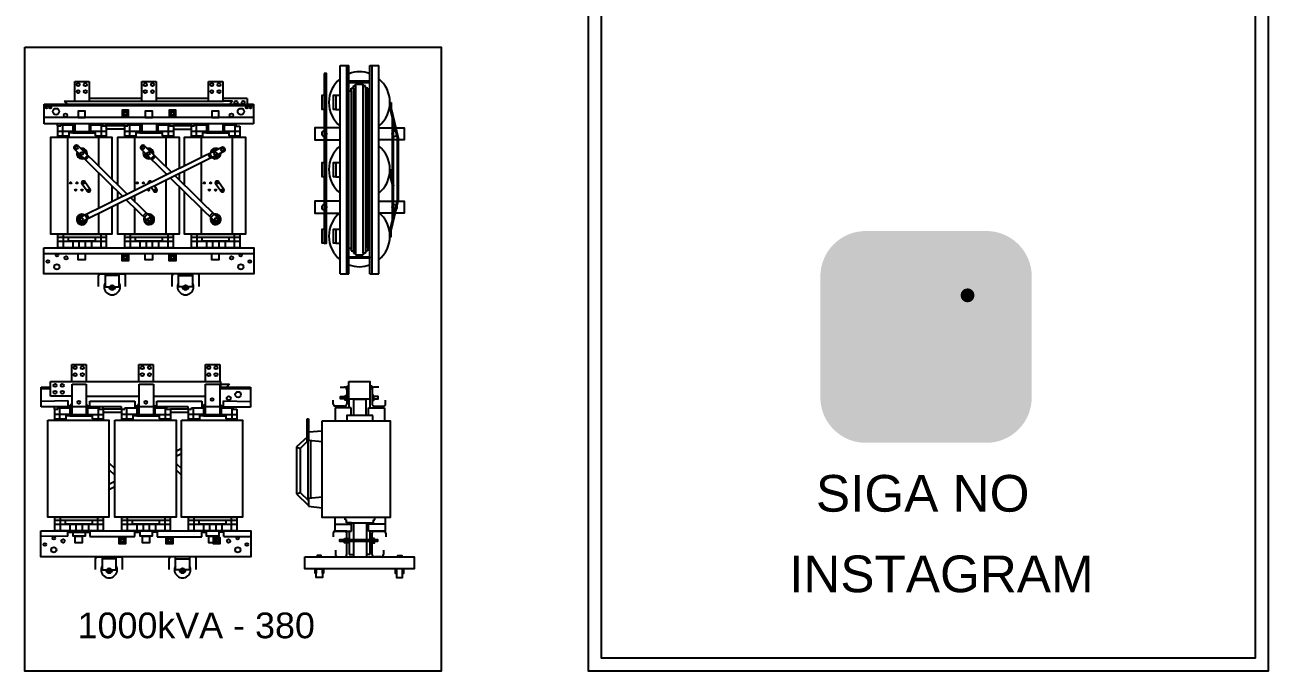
# Model space of a CAD drawing. Header units: millimetres. Extents: x 18098 to 54149, y 8095 to 18524.
# Drawn here: x 44150 to 54149, y 8095 to 13290 of the extents above; entities that cross this region are included whole.
import ezdxf

# ---------------------------------------------------------------- set-up
doc = ezdxf.new("R2010")
doc.units = ezdxf.units.MM
for name, color, linetype in [('BOBINA', 2, 'Continuous'), ('BUCHA DE PASSAGEM', 20, 'Continuous'), ('CULATRA', 1, 'Continuous'), ('DETALHE', 3, 'Continuous'), ('L1', 1, 'Continuous'), ('L2', 2, 'Continuous')]:
    doc.layers.add(name, color=color, linetype=linetype)
doc.styles.get("Standard").update_dxf_attribs({"font": 'arial.ttf'})

msp = doc.modelspace()

# ---------------------------------------------------------------- hatches: boundary and pattern name
at = {"layer": 'BUCHA DE PASSAGEM'}
h = msp.add_hatch(color=18, dxfattribs=at)
h.dxf.hatch_style = 1
h.paths.add_polyline_path([(51882.8, 11632.9), (50912.8, 11632.9, 0.414214), (50547.6, 11267.7), (50547.6, 10295.6, 0.414214), (50912.8, 9930.5), (51882.8, 9930.5, 0.414214), (52248, 10295.6), (52248, 11267.7, 0.414214)])
h.paths.add_polyline_path([(51161.9, 11396.3), (51633.7, 11396.3, -0.414214), (52011.4, 11018.6), (52011.4, 10544.8, -0.414214), (51633.7, 10167), (51161.9, 10167, -0.414214), (50784.1, 10544.8), (50784.1, 11018.6, -0.414214)], flags=16)
h.paths.add_polyline_path([(51161.9, 11284.1), (51633.7, 11284.1, -0.414214), (51899.2, 11018.6), (51899.2, 10544.8, -0.414214), (51633.7, 10279.3), (51161.9, 10279.3, -0.414214), (50896.4, 10544.8), (50896.4, 11018.6, -0.414214)], flags=0)
h.paths.add_polyline_path([(51686.8, 10781.7, -1), (51108.7, 10781.7, -1)], flags=0)
h.paths.add_polyline_path([(51574.6, 10781.7, -1), (51221, 10781.7, -1)], flags=0)
h.paths.add_polyline_path([(51787.7, 11115.8, -1), (51675.5, 11115.8, -1)], flags=0)
h.paths.add_polyline_path([(51633.7, 11284.1), (51161.9, 11284.1, 0.414214), (50896.4, 11018.6), (50896.4, 10544.8, 0.414214), (51161.9, 10279.3), (51633.7, 10279.3, 0.414214), (51899.2, 10544.8), (51899.2, 11018.6, 0.414214)], flags=0)
h.paths.add_polyline_path([(51221, 10781.7, 1), (51574.6, 10781.7, 1)], flags=0)
h = msp.add_hatch(color=0, dxfattribs=at)
h.dxf.hatch_style = 1
h.paths.add_polyline_path([(51161.9, 11396.3, 0.414214), (50784.1, 11018.6), (50784.1, 10544.8, 0.414214), (51161.9, 10167), (51633.7, 10167, 0.414214), (52011.4, 10544.8), (52011.4, 11018.6, 0.414214), (51633.7, 11396.3)])
h.paths.add_polyline_path([(51787.7, 11115.8, -1), (51675.5, 11115.8, -1)], flags=16)
h.paths.add_polyline_path([(51686.8, 10781.7, -1), (51108.7, 10781.7, -1)], flags=16)
h.paths.add_polyline_path([(51574.6, 10781.7, -1), (51221, 10781.7, -1)], flags=0)
h = msp.add_hatch(color=18, dxfattribs=at)
h.dxf.hatch_style = 1
h.paths.add_polyline_path([(51633.7, 11284.1), (51161.9, 11284.1, 0.414214), (50896.4, 11018.6), (50896.4, 10544.8, 0.414214), (51161.9, 10279.3), (51633.7, 10279.3, 0.414214), (51899.2, 10544.8), (51899.2, 11018.6, 0.414214)])
h.paths.add_polyline_path([(51686.8, 10781.7, -1), (51108.7, 10781.7, -1)], flags=16)
h.paths.add_polyline_path([(51574.6, 10781.7, -1), (51221, 10781.7, -1)], flags=0)
h.paths.add_polyline_path([(51675.5, 11115.8, -1), (51787.7, 11115.8, -1)], flags=16)
h.paths.add_polyline_path([(51574.6, 10781.7, 1), (51221, 10781.7, 1)], flags=0)
h = msp.add_hatch(color=0, dxfattribs=at)
h.dxf.hatch_style = 1
h.paths.add_polyline_path([(51787.7, 11115.8, 1), (51675.5, 11115.8, 1)])
h = msp.add_hatch(color=0, dxfattribs=at)
h.dxf.hatch_style = 1
h.paths.add_polyline_path([(51108.7, 10781.7, 1), (51686.8, 10781.7, 1)])
h.paths.add_polyline_path([(51574.6, 10781.7, -1), (51221, 10781.7, -1)], flags=16)
h = msp.add_hatch(color=18, dxfattribs=at)
h.dxf.hatch_style = 1
h.paths.add_polyline_path([(51221, 10781.7, 1), (51574.6, 10781.7, 1)])

# ---------------------------------------------------------------- linework, layer by layer
at = {"layer": 'BOBINA'}
for points in [[(44849.9, 11826), (44849.9, 11607.9), (44358.6, 11607.9), (44358.6, 12387.1), (44849.9, 12387.1), (44849.9, 12049.7)], [(44898.3, 12002.3), (44898.3, 12387.1), (45389.6, 12387.1), (45389.6, 12134.7)], [(45433.4, 12156.3), (45433.4, 12387.1), (45924.7, 12387.1), (45924.7, 11607.9), (45433.4, 11607.9), (45433.4, 11828.2)], [(45433.4, 12002.3), (45433.4, 12113.8)], [(45389.6, 12092.1), (45389.6, 12045.2)], [(44849.9, 11996.3), (44849.9, 11944.4)], [(44849.9, 11944.4), (44849.9, 11868.5)], [(44898.3, 11892.4), (44898.3, 11948.8)], [(45389.6, 11991.8), (45389.6, 11849.8)], [(45433.4, 11828.2), (45433.4, 11948.8)], [(45389.6, 11849.8), (45389.6, 11607.9), (44898.3, 11607.9), (44898.3, 11849.8)]]:
    msp.add_lwpolyline(points, dxfattribs=at)
for points in [[(44334.4, 10112.1), (44825.7, 10112.1), (44825.7, 9332.9), (44334.4, 9332.9)], [(44874.1, 10112.1), (45365.3, 10112.1), (45365.3, 9332.9), (44874.1, 9332.9)], [(45409.2, 10112.1), (45900.5, 10112.1), (45900.5, 9332.9), (45409.2, 9332.9)], [(46540.9, 10107.9), (47088.5, 10107.9), (47088.5, 9330.2), (46540.9, 9330.2)]]:
    msp.add_lwpolyline(points, close=True, dxfattribs=at)
at = {"layer": 'BUCHA DE PASSAGEM'}
for points in [[(48682.3, 18523.6), (54149.1, 18523.6), (54149.1, 8095.3), (48682.3, 8095.3)], [(48786.9, 18419), (54044.5, 18419), (54044.5, 8199.9), (48786.9, 8199.9)]]:
    msp.add_lwpolyline(points, close=True, dxfattribs=at)
at = {"layer": 'CULATRA'}
for p, q in [((44303.9, 12495.5), (44303.9, 12653.1)), ((44303.9, 12653.1), (45989.4, 12653.1)), ((44303.9, 12641.6), (45989.4, 12641.6)), ((44466.9, 12676.2), (44493.1, 12653.1)), ((45091.2, 12697.7), (44666.2, 12697.7)), ((45626.3, 12697.7), (45205.9, 12697.7)), ((45938.5, 12697.7), (45741, 12697.7)), ((45820.9, 12676.2), (45747.1, 12676.2)), ((45820.9, 12676.2), (45794.8, 12653.1)), ((45938.5, 12697.7), (45938.5, 12653.1)), ((45989.4, 12653.1), (45989.4, 12495.5)), ((45989.4, 12545), (44303.9, 12545)), ((45989.4, 12495.5), (44303.9, 12495.5)), ((44409.1, 12495.5), (44409.1, 12477.1)), ((44409.1, 12477.1), (44414, 12477.1)), ((44489.7, 12495.5), (44489.7, 12487.1)), ((44497.8, 12495.5), (44497.8, 12487.1)), ((44539, 12495.5), (44539, 12491.3)), ((44539, 12491.3), (44553.1, 12491.3)), ((44679.4, 12490.6), (44667.7, 12490.6)), ((44679.4, 12495.5), (44679.4, 12490.6)), ((44804.4, 12477.1), (44804.4, 12496.7)), ((44948.8, 12477.1), (44804.4, 12477.1)), ((44804.4, 12452.9), (44953.7, 12452.9)), ((44948.8, 12495.5), (44948.8, 12477.1)), ((44948.8, 12477.1), (44953.7, 12477.1)), ((45058.5, 12495.5), (45058.5, 12494.4)), ((45058.5, 12494.4), (45078.7, 12494.4)), ((45078.7, 12495.5), (45078.7, 12491.3)), ((45078.7, 12491.3), (45092.8, 12491.3)), ((45216.3, 12490.1), (45207.3, 12490.1)), ((45216.3, 12495.5), (45216.3, 12490.1)), ((45483.9, 12477.1), (45344.1, 12477.1)), ((45344.1, 12451.7), (45488.8, 12451.7)), ((45483.9, 12496.7), (45483.9, 12477.1)), ((45483.9, 12477.1), (45488.8, 12477.1)), ((45597.9, 12495.5), (45597.9, 12493.7)), ((45597.9, 12493.7), (45613.8, 12493.7)), ((45613.8, 12495.5), (45613.8, 12491.3)), ((45613.8, 12491.3), (45627.9, 12491.3)), ((45754.6, 12491.6), (45742.5, 12491.6)), ((45754.6, 12495.5), (45754.6, 12491.6)), ((45772.9, 12491.9), (45772.9, 12495.5)), ((44491.7, 12387.1), (44491.7, 11607.9)), ((44577.3, 12316.7), (44972.9, 11929.2)), ((45732.6, 12303.9), (44594.8, 11742.7)), ((44742.7, 12387.1), (44742.7, 12154.6)), ((45031.3, 12387.1), (45031.3, 12026.5)), ((45112.4, 12316.7), (45328.8, 12104.7)), ((45282.4, 12387.1), (45282.4, 12150.2)), ((45566.5, 12387.1), (45566.5, 12221.9)), ((45817.5, 12387.1), (45817.5, 11607.9)), ((44547.1, 12292.8), (44936.6, 11911.3)), ((45753.9, 12271.8), (44612.5, 11708.9)), ((44654.3, 12241.2), (44627.6, 12214)), ((44664.7, 12231), (44638, 12203.8)), ((45082.2, 12292.8), (45292.5, 12086.8)), ((45189.5, 12241.2), (45162.7, 12214)), ((45199.8, 12231), (45173.1, 12203.8)), ((45622.9, 12249.6), (45639.8, 12215.4)), ((45635.9, 12256.1), (45652.8, 12221.9)), ((44742.7, 12101.2), (44742.7, 11839.4)), ((45566.5, 12179.4), (45566.5, 11872)), ((44650.8, 11952.1), (44609.1, 12010.9)), ((44632.3, 12030.1), (44674.6, 11970.5)), ((45031.3, 12026.5), (45031.3, 11958)), ((45167.4, 12030.1), (45170, 12026.4)), ((45282.4, 12096.8), (45282.4, 12081.8)), ((45282.4, 12039.3), (45282.4, 11843.9)), ((45321.4, 12058.5), (45675.5, 11711.8)), ((45357.7, 12076.4), (45702.7, 11738.5)), ((45725.6, 11952.1), (45683.9, 12010.9)), ((45707, 12030.1), (45749.4, 11970.5)), ((45001.8, 11900.9), (45167.6, 11738.5)), ((45005.5, 11902.7), (45005.5, 11897.3)), ((45031.3, 11915.4), (45031.3, 11872)), ((45185.9, 11952.1), (45165.1, 11981.4)), ((45192.4, 11994.9), (45209.7, 11970.5)), ((44742.7, 11839.4), (44742.7, 11815.6)), ((44965.5, 11883), (45140.4, 11711.8)), ((45031.3, 11818.5), (45031.3, 11607.9)), ((45282.4, 11843.9), (45282.4, 11607.9)), ((45566.5, 11818.5), (45566.5, 11762.6)), ((44633.9, 11762.2), (44650.9, 11728)), ((44646.6, 11768.5), (44663.6, 11734.3)), ((44742.7, 11773.1), (44742.7, 11607.9)), ((45126.3, 11779), (45099.6, 11751.7)), ((45136.4, 11769), (45109.7, 11741.8)), ((45566.5, 11762.6), (45566.5, 11607.9)), ((45661.4, 11779), (45634.7, 11751.7)), ((45671.5, 11769), (45644.8, 11741.8)), ((44302.2, 11452.9), (45991.3, 11452.9)), ((44795.2, 11288.3), (44795.2, 11185.2)), ((44907.7, 11274.3), (44795.2, 11274.3)), ((44907.7, 11185.2), (44907.7, 11288.3)), ((45385.7, 11185.2), (45385.7, 11288.3)), ((45385.7, 11274.3), (45498.3, 11274.3)), ((45498.3, 11288.3), (45498.3, 11185.2)), ((44795.2, 11185.2), (44907.7, 11185.2)), ((45498.3, 11185.2), (45385.7, 11185.2)), ((45722.8, 10422.7), (45722.8, 10378.1)), ((45722.8, 10401.2), (45796.7, 10401.2)), ((45796.7, 10401.2), (45770.6, 10378.1)), ((44279.7, 10220.5), (44279.7, 10378.1)), ((44279.7, 10378.1), (44355, 10378.1)), ((44279.7, 10366.6), (44355, 10366.6)), ((44643.4, 10306.1), (45068.6, 10306.1)), ((45183.1, 10306.1), (45603.7, 10306.1)), ((45718.2, 10378.1), (45965.2, 10378.1)), ((45718.2, 10366.6), (45965.2, 10366.6)), ((45965.2, 10378.1), (45965.2, 10216.9)), ((44279.7, 10266.2), (44494.2, 10269.9)), ((44514.7, 10220.5), (44279.7, 10220.5)), ((44384.9, 10220.5), (44384.9, 10202.1)), ((44384.9, 10202.1), (44389.8, 10202.1)), ((44465.5, 10220.5), (44465.5, 10212.1)), ((44473.6, 10220.5), (44473.6, 10212.1)), ((44494.2, 10269.9), (44494.2, 10220.5)), ((44494.2, 10228.8), (44514.7, 10228.8)), ((44528.9, 10234.9), (44514.7, 10234.9)), ((44514.7, 10234.9), (44514.7, 10216.2)), ((44514.7, 10216.2), (44528.9, 10216.2)), ((44643.4, 10233.2), (44655.2, 10233.2)), ((44655.2, 10215.6), (44643.4, 10215.6)), ((44655.2, 10233.2), (44655.2, 10215.6)), ((44655.2, 10221.7), (44924.6, 10221.7)), ((44671.2, 10221.7), (44671.2, 10266.3)), ((44671.2, 10266.3), (45034.3, 10266.3)), ((44780.2, 10202.1), (44780.2, 10221.7)), ((44924.6, 10202.1), (44780.2, 10202.1)), ((44924.6, 10221.7), (44924.6, 10202.1)), ((44924.6, 10202.1), (44929.4, 10202.1)), ((45034.3, 10266.3), (45034.3, 10219.4)), ((45034.3, 10228.7), (45054.4, 10228.7)), ((45034.3, 10219.4), (45054.4, 10219.4)), ((45068.6, 10234.9), (45054.4, 10234.9)), ((45054.4, 10234.9), (45054.4, 10216.2)), ((45054.4, 10216.2), (45068.6, 10216.2)), ((45183.1, 10232.6), (45192, 10232.6)), ((45192, 10215.1), (45183.1, 10215.1)), ((45192, 10232.6), (45192, 10215.1)), ((45192, 10221.7), (45459.7, 10221.7)), ((45211.1, 10221.7), (45211.1, 10265.9)), ((45211.1, 10265.9), (45573.7, 10265.9)), ((45459.7, 10202.1), (45319.9, 10202.1)), ((45459.7, 10221.7), (45459.7, 10202.1)), ((45459.7, 10202.1), (45464.6, 10202.1)), ((45573.7, 10265.9), (45573.7, 10218.7)), ((45589.5, 10229.3), (45573.7, 10229.3)), ((45573.7, 10218.7), (45589.5, 10218.7)), ((45603.7, 10234.9), (45589.5, 10234.9)), ((45589.5, 10234.9), (45589.5, 10216.2)), ((45589.5, 10216.2), (45603.7, 10216.2)), ((45718.2, 10234.3), (45730.3, 10234.3)), ((45730.3, 10216.6), (45718.2, 10216.6)), ((45730.3, 10234.3), (45730.3, 10216.6)), ((45730.3, 10228.8), (45748.6, 10228.8)), ((45965.2, 10216.9), (45731.3, 10216.9)), ((45748.6, 10216.9), (45748.6, 10267.8)), ((45748.6, 10267.8), (45965.2, 10262.5)), ((44780.2, 10177.8), (44929.4, 10177.8)), ((45319.9, 10176.6), (45464.6, 10176.6)), ((46642.6, 9330.2), (46642.6, 9220.6)), ((46725.8, 9310.9), (46725.8, 9330.2)), ((46736.6, 9310.9), (46725.8, 9310.9)), ((46736.6, 9288), (46736.6, 9310.9)), ((46953.4, 9288), (46953.4, 9310.9)), ((46953.4, 9310.9), (46964.2, 9310.9)), ((46964.2, 9310.9), (46964.2, 9330.2)), ((47047.4, 9330.2), (47047.4, 9220.6)), ((44495, 9179.9), (44495, 9222.2)), ((44495, 9212.7), (44537, 9212.7)), ((44537, 9212.7), (44673, 9212.7)), ((44673, 9212.7), (44673, 9222.2)), ((44673, 9212.7), (44673, 9178.6)), ((45033.3, 9178.6), (45033.3, 9222.2)), ((45033.3, 9213.1), (45076.7, 9213.1)), ((45173.9, 9213.6), (45212.8, 9213.6)), ((45212.8, 9222.2), (45212.8, 9174.8)), ((45574.3, 9174.8), (45574.3, 9222.2)), ((45574.3, 9212.9), (45611.8, 9212.9)), ((45709, 9213.9), (45748.9, 9213.9)), ((45748.9, 9176.8), (45748.9, 9222.2)), ((46642.6, 9275.4), (46776.4, 9275.4)), ((46776.4, 9288), (46736.6, 9288)), ((46757.1, 9220.6), (46757.1, 9154)), ((46776.4, 9220.6), (46776.4, 9288)), ((46776.4, 9288), (46913.6, 9288)), ((46792.2, 9288), (46792.2, 9154)), ((46897.5, 9288), (46897.5, 9154)), ((46913.6, 9220.6), (46913.6, 9288)), ((46913.6, 9288), (46953.4, 9288)), ((47047.4, 9275.4), (46913.6, 9275.4)), ((46926.4, 9154), (46926.4, 9220.6)), ((44495, 9179.9), (44277.9, 9177.9)), ((44673, 9178.6), (45033.3, 9178.6)), ((45212.8, 9174.8), (45574.3, 9174.8)), ((45748.9, 9176.8), (45967.1, 9176.8)), ((46757.1, 9136.4), (46757.1, 9031.9)), ((46792.2, 9136.4), (46792.2, 9013.7)), ((46897.5, 9136.4), (46897.5, 9013.7)), ((46926.4, 9034.8), (46926.4, 9136.4)), ((44771, 9013.3), (44771, 8910.2)), ((44883.5, 8910.2), (44883.5, 9013.3)), ((45361.5, 8910.2), (45361.5, 9013.3)), ((45474, 9013.3), (45474, 8910.2)), ((46757.1, 9031.9), (46792.2, 9031.9)), ((46897.5, 9034.8), (46926.4, 9034.8)), ((44883.5, 8999.2), (44771, 8999.2)), ((44771, 8910.2), (44883.5, 8910.2)), ((45361.5, 8999.2), (45474, 8999.2)), ((45474, 8910.2), (45361.5, 8910.2))]:
    msp.add_line(p, q, dxfattribs=at)
for points in [[(44931.3, 12554.6), (44983.1, 12554.6), (44983.1, 12605.3), (44931.3, 12605.3)], [(45311.2, 12554.6), (45363, 12554.6), (45363, 12605.3), (45311.2, 12605.3)], [(44302.2, 11497.2), (45991.3, 11497.2), (45991.3, 11288.3), (44302.2, 11288.3)], [(44931.3, 11443.3), (44983.1, 11443.3), (44983.1, 11392.6), (44931.3, 11392.6)], [(45311.2, 11443.3), (45363, 11443.3), (45363, 11392.6), (45311.2, 11392.6)], [(44277.9, 9222.2), (45967.1, 9222.2), (45967.1, 9013.3), (44277.9, 9013.3)], [(44907, 9168.3), (44958.9, 9168.3), (44958.9, 9117.6), (44907, 9117.6)], [(45286.9, 9168.3), (45338.8, 9168.3), (45338.8, 9117.6), (45286.9, 9117.6)], [(45666.7, 9168.3), (45718.5, 9168.3), (45718.5, 9117.6), (45666.7, 9117.6)], [(46401.7, 9013.7), (47279.8, 9013.7), (47279.8, 8917.9), (46401.7, 8917.9)], [(46500, 9013.7), (46531.9, 9013.7), (46531.9, 9025.7), (46500, 9025.7)], [(47181.6, 9013.7), (47149.7, 9013.7), (47149.7, 9025.7), (47181.6, 9025.7)], [(46484, 8917.9), (46493.9, 8917.9), (46493.9, 8882.8), (46484, 8882.8)], [(46493.9, 8917.9), (46542.4, 8917.9), (46542.4, 8847.6), (46493.9, 8847.6)], [(46542.4, 8917.9), (46552.3, 8917.9), (46552.3, 8882.8), (46542.4, 8882.8)], [(47139.1, 8917.9), (47129.3, 8917.9), (47129.3, 8882.8), (47139.1, 8882.8)], [(47187.7, 8917.9), (47139.1, 8917.9), (47139.1, 8847.6), (47187.7, 8847.6)], [(47197.5, 8917.9), (47187.7, 8917.9), (47187.7, 8882.8), (47197.5, 8882.8)]]:
    msp.add_lwpolyline(points, close=True, dxfattribs=at)
for points in [[(46558.1, 12462.5), (46481.2, 12462.5), (46481.2, 12366.7), (46558.1, 12366.7)], [(46685.5, 12462.5), (46576.4, 12462.5)], [(46995.5, 12462.5), (47105.3, 12462.5)], [(47115.6, 12462.5), (47123.5, 12462.5)], [(47133.7, 12462.5), (47199.8, 12462.5), (47199.8, 12366.7), (47153.3, 12366.7)], [(46576.4, 12366.7), (46685.5, 12366.7)], [(47105.3, 12366.7), (46995.5, 12366.7)], [(47143, 12366.7), (47115.6, 12366.7)], [(46558.1, 11871.9), (46481.2, 11871.9), (46481.2, 11776.2), (46558.1, 11776.2)], [(46685.5, 11871.9), (46576.4, 11871.9)], [(46995.5, 11871.9), (47105.3, 11871.9)], [(47115.6, 11871.9), (47143, 11871.9)], [(47153.2, 11871.9), (47199.8, 11871.9), (47199.8, 11776.2), (47115.6, 11776.2)], [(46576.4, 11776.2), (46685.5, 11776.2)], [(47105.3, 11776.2), (46995.5, 11776.2)]]:
    msp.add_lwpolyline(points, dxfattribs=at)
for centre, radius in [((44323.2, 12626.3), 8.23), ((44354.1, 12626.3), 8.23), ((44400.7, 12593.4), 25.4), ((44957.2, 12580), 20.9), ((45337.1, 12580), 20.9), ((45887.2, 12593.4), 25.4), ((45933.8, 12626.3), 8.23), ((45964.7, 12626.3), 8.23), ((44476.8, 12563.9), 14.2), ((44957.2, 12580), 12.1), ((45337.1, 12580), 12.1), ((45811, 12563.9), 14.2), ((44565.2, 12301.4), 10.3), ((45100.3, 12301.4), 10.3), ((44608.8, 12255.6), 11.5), ((45143.9, 12255.6), 11.5), ((45683.6, 12255.6), 11.5), ((45739.3, 12285.6), 10.3), ((44517.6, 12019.6), 5.9), ((44568.4, 12019.6), 5.9), ((44621.4, 12019.6), 5.9), ((45052.8, 12019.6), 5.9), ((45103.5, 12019.6), 5.9), ((45592.4, 12019.6), 5.9), ((45643.2, 12019.6), 5.9), ((45696.2, 12019.6), 5.9), ((44558.6, 11961.8), 5.9), ((44609.3, 11961.8), 5.9), ((44662.3, 11961.8), 5.9), ((45144.4, 11961.8), 5.9), ((45197.5, 11961.8), 5.9), ((45633.4, 11961.8), 5.9), ((45684.1, 11961.8), 5.9), ((45737.1, 11961.8), 5.9), ((44606.1, 11727.7), 11.8), ((45152.3, 11727.7), 11.8), ((45687.4, 11727.7), 11.8), ((44333.5, 11388.7), 11.2), ((44407.7, 11438.1), 10.7), ((44480.7, 11416.2), 13.5), ((44957.2, 11417.9), 20.9), ((44957.2, 11417.9), 12.1), ((45337.1, 11417.9), 20.9), ((45337.1, 11417.9), 12.1), ((45812.7, 11416.2), 13.5), ((45885.8, 11438.1), 10.7), ((45960, 11388.7), 11.2), ((44406.5, 11345.4), 21.3), ((45887, 11345.4), 21.3), ((44851.5, 11185.2), 13.3), ((45442, 11185.2), 13.3), ((45789.4, 10288.7), 15.7), ((45864.1, 10317.9), 23), ((44584, 10256.5), 11.4), ((45123.7, 10256.5), 11.4), ((45657.3, 10278), 11.4), ((44309.2, 9113.6), 11.2), ((44383.4, 9163.1), 10.7), ((44456.5, 9141.2), 13.5), ((44933, 9142.9), 20.9), ((44933, 9142.9), 12.1), ((45312.9, 9142.9), 20.9), ((45312.9, 9142.9), 12.1), ((45692.6, 9142.9), 20.9), ((45692.6, 9142.9), 12.1), ((45788.5, 9141.2), 13.5), ((45861.6, 9163.1), 10.7), ((45935.8, 9113.6), 11.2), ((44382.3, 9070.4), 21.3), ((45862.7, 9070.4), 21.3), ((44827.2, 8910.2), 13.3), ((45417.8, 8910.2), 13.3)]:
    msp.add_circle(centre, radius, dxfattribs=at)
for centre, radius, start, end in [((44563.9, 12302.6), 19.4, 46.64199, 210.02395), ((45099, 12302.6), 19.4, 46.64199, 210.02395), ((45740.9, 12286.3), 19.4, 311.86744, 115.2494), ((44608.8, 12255.6), 41.7, 159.0021, 292.18679), ((44608.8, 12255.6), 41.7, 159.0021, 292.18679), ((44608.8, 12255.6), 28.8, 170.7808, 280.40809), ((44608.8, 12255.6), 41.7, 346.77216, 104.41673), ((44608.8, 12255.6), 41.7, 346.77216, 104.41673), ((44608.8, 12255.6), 28.8, 4.26383, 86.92506), ((45143.9, 12255.6), 41.7, 159.0021, 292.18679), ((45143.9, 12255.6), 41.7, 159.0021, 292.18679), ((45143.9, 12255.6), 28.8, 170.7808, 280.40809), ((45143.9, 12255.6), 41.7, 346.77216, 104.41673), ((45143.9, 12255.6), 41.7, 346.77216, 104.41673), ((45143.9, 12255.6), 28.8, 4.26383, 86.92506), ((45683.6, 12255.6), 41.7, 57.47466, 175.11923), ((45683.6, 12255.6), 41.7, 57.47466, 175.11923), ((45683.6, 12255.6), 41.7, 229.70461, 2.88929), ((45683.6, 12255.6), 41.7, 229.70461, 2.88929), ((45683.6, 12255.6), 28.8, 74.96634, 157.62756), ((45683.6, 12255.6), 28.8, 241.48331, 351.11059), ((44621.4, 12019.6), 15.1, 26.90945, 215.33872), ((45156.5, 12019.6), 15.1, 26.90945, 205.77425), ((45156.5, 12019.6), 5.9, 27.47741, 205.02945), ((45696.2, 12019.6), 15.1, 26.90945, 215.33872), ((44662.3, 11961.8), 15.1, 210.637, 35.4323), ((45197.5, 11961.8), 15.1, 210.637, 35.4323), ((45737.1, 11961.8), 15.1, 210.637, 35.4323), ((44608.3, 11725.7), 42, 56.85417, 2.7277), ((44608.3, 11725.7), 31.4, 69.11097, 353.8189), ((44605.8, 11726.9), 19.2, 124.87102, 290.46442), ((45149.5, 11726.5), 42, 159.36032, 105.23386), ((45149.5, 11726.5), 31.4, 168.26912, 92.97705), ((45152.3, 11726.8), 19.2, 231.6236, 37.217), ((45684.7, 11726.5), 42, 159.36032, 105.23386), ((45684.7, 11726.5), 31.4, 168.26912, 92.97705), ((45687.4, 11726.8), 19.2, 231.6236, 37.217), ((44851.5, 11185.2), 64.9, 150.14348, 29.85652), ((45442, 11185.2), 64.9, 150.14348, 29.85652), ((44851.5, 11185.2), 25.6, 180, 0), ((45442, 11185.2), 25.6, 180, 0), ((44827.2, 8910.2), 64.9, 150.14348, 29.85652), ((44827.2, 8910.2), 25.6, 180, 0), ((45417.8, 8910.2), 64.9, 150.14348, 29.85652), ((45417.8, 8910.2), 25.6, 180, 0)]:
    msp.add_arc(centre, radius, start, end, dxfattribs=at)
at = {"layer": 'DETALHE'}
for p, q in [((44741, 11186.1), (44741, 11274.4)), ((44752.4, 11288.3), (44947.4, 11288.3)), ((44958.8, 11186.1), (44958.8, 11274.4)), ((45334.7, 11186.1), (45334.7, 11274.4)), ((45541.1, 11288.3), (45346.1, 11288.3)), ((45552.5, 11186.1), (45552.5, 11274.4)), ((46685.5, 10378.2), (46720.6, 10378.2)), ((46738.9, 10358.8), (46738.9, 10241.4)), ((46942.1, 10358.8), (46942.1, 10241.4)), ((46995.5, 10378.2), (46960.4, 10378.2)), ((46630, 10241.4), (46630, 10272.4)), ((46721.4, 10226), (46642.6, 10226)), ((46959.7, 10226), (47038.5, 10226)), ((47051.1, 10241.4), (47051.1, 10272.4)), ((46630, 9205.2), (46630, 9174.3)), ((46642.6, 9220.6), (46776.4, 9220.6)), ((46738.9, 9220.6), (46642.6, 9220.6)), ((46738.9, 9033.1), (46738.9, 9205.2)), ((47047.4, 9220.6), (46913.6, 9220.6)), ((47039, 9220.6), (46913.6, 9220.6)), ((46942.6, 9220.6), (47039, 9220.6)), ((46942.6, 9033.1), (46942.6, 9205.2)), ((47051.6, 9205.2), (47051.6, 9174.3)), ((44728.2, 9013.3), (44923.2, 9013.3)), ((45516.9, 9013.3), (45321.9, 9013.3)), ((46647.6, 9067.4), (46647.6, 9033.1)), ((46665.9, 9013.7), (46720.6, 9013.7)), ((47015.7, 9013.7), (46961, 9013.7)), ((47034, 9067.4), (47034, 9033.1)), ((44716.7, 8911.1), (44716.7, 8999.4)), ((44934.6, 8911.1), (44934.6, 8999.4)), ((45310.5, 8911.1), (45310.5, 8999.4)), ((45528.3, 8911.1), (45528.3, 8999.4))]:
    msp.add_line(p, q, dxfattribs=at)
for centre, radius, start, end in [((44755.2, 11274.4), 14.2, 101.20704, 180), ((44944.6, 11274.4), 14.2, 0, 78.79296), ((45348.9, 11274.4), 14.2, 101.20704, 180), ((45538.3, 11274.4), 14.2, 0, 78.79296), ((46719.5, 10358.8), 19.4, 0, 93.31255), ((46961.6, 10358.8), 19.4, 86.68745, 180), ((46645.5, 10241.4), 15.5, 180, 277.57622), ((46721.4, 10243.7), 17.7, 269.83645, 352.58733), ((46959.6, 10243.7), 17.7, 187.41267, 270.16355), ((47035.5, 10241.4), 15.5, 262.42378, 0), ((46645.5, 9205.2), 15.5, 82.42378, 180), ((46723.4, 9205.2), 15.5, 0, 97.57622), ((46958.2, 9205.2), 15.5, 82.42378, 180), ((47036.1, 9205.2), 15.5, 0, 97.57622), ((44730.9, 8999.4), 14.2, 101.20704, 180), ((44920.4, 8999.4), 14.2, 0, 78.79296), ((45324.6, 8999.4), 14.2, 101.20704, 180), ((45514.1, 8999.4), 14.2, 0, 78.79296), ((46667, 9033.1), 19.4, 180, 273.31255), ((46719.5, 9033.1), 19.4, 266.68745, 0), ((46962.1, 9033.1), 19.4, 180, 273.31255), ((47014.5, 9033.1), 19.4, 266.68745, 0)]:
    msp.add_arc(centre, radius, start, end, dxfattribs=at)
at = {"layer": 'L1'}
for p, q in [((46685.5, 11289.3), (46685.5, 12964.4)), ((46685.5, 12964.4), (46756.5, 12964.4)), ((46738.9, 11289.3), (46738.9, 12964.4)), ((46756.5, 11289.3), (46756.5, 12964.4)), ((46924.5, 11289.3), (46924.5, 12964.4)), ((46924.5, 12964.4), (46995.5, 12964.4)), ((46942.1, 11289.3), (46942.1, 12964.4)), ((46995.5, 11289.3), (46995.5, 12964.4)), ((44551.5, 12676.2), (44551.5, 12835.3)), ((44551.5, 12835.3), (44666.2, 12835.3)), ((44666.2, 12835.3), (44666.2, 12676.2)), ((45091.2, 12676.2), (45091.2, 12835.3)), ((45091.2, 12835.3), (45205.9, 12835.3)), ((45205.9, 12835.3), (45205.9, 12676.2)), ((45626.3, 12676.2), (45626.3, 12835.3)), ((45626.3, 12835.3), (45741, 12835.3)), ((45741, 12835.3), (45741, 12676.2)), ((46791.6, 12779.8), (46791.6, 12799.9)), ((46791.6, 12799.9), (46809.6, 12799.9)), ((46809.6, 12799.9), (46809.6, 12812.6)), ((46809.6, 12812.6), (46871.4, 12812.6)), ((46809.6, 12799.9), (46809.6, 11453.8)), ((46871.4, 12799.9), (46871.4, 12812.6)), ((46889.5, 12799.9), (46871.4, 12799.9)), ((46871.4, 11453.8), (46871.4, 12799.9)), ((46889.5, 12779.8), (46889.5, 12799.9)), ((46649.5, 12723.8), (46685.5, 12723.8)), ((46756.2, 12759.7), (46773.5, 12759.7)), ((46773.5, 12759.7), (46773.5, 12779.8)), ((46773.5, 12779.8), (46791.6, 12779.8)), ((46773.5, 12759.7), (46773.5, 11494.1)), ((46791.6, 12779.8), (46791.6, 11474)), ((46907.5, 12779.8), (46889.5, 12779.8)), ((46889.5, 12779.8), (46889.5, 11474)), ((46907.5, 12759.7), (46907.5, 12779.8)), ((46924.8, 12759.7), (46907.5, 12759.7)), ((46907.5, 11494.1), (46907.5, 12759.7)), ((44466.9, 12676.2), (45747.1, 12676.2)), ((46649.5, 12609.3), (46685.5, 12609.3)), ((47086.2, 12666.6), (47086.2, 12617.1)), ((47086.2, 12666.6), (47096.4, 12666.6)), ((47086.2, 12617.1), (47143, 12382)), ((47096.4, 12617.1), (47086.2, 12617.1)), ((47096.4, 12666.6), (47096.4, 12617.1)), ((47096.4, 12617.1), (47153.3, 12381.7)), ((47105.3, 12038.4), (47105.3, 12535.8)), ((44414, 12387.1), (44414, 12477.1)), ((44414, 12477.1), (44439.2, 12477.1)), ((44414, 12434.4), (44535.4, 12436.4)), ((44439.2, 12477.1), (44439.2, 12487.1)), ((44439.2, 12487.1), (44535.4, 12487.1)), ((44439.2, 12477.1), (44439.2, 12477.1)), ((44451.8, 12487.1), (44451.8, 12387.1)), ((44502.7, 12435.9), (44502.7, 12395.1)), ((44535.4, 12421.6), (44502.7, 12421.6)), ((44535.4, 12487.1), (44535.4, 12477.1)), ((44535.4, 12477.1), (44535.4, 12421.6)), ((44535.4, 12421.6), (44715.4, 12421.6)), ((44553.1, 12421.6), (44553.1, 12495.5)), ((44553.1, 12434.1), (44667.7, 12434.1)), ((44667.7, 12495.5), (44667.7, 12421.6)), ((44681.4, 12421.6), (44681.4, 12487.7)), ((44681.4, 12487.7), (44772.9, 12487.7)), ((44681.4, 12434.2), (44804.4, 12434.2)), ((44715.4, 12421.6), (44715.4, 12434.2)), ((44715.4, 12421.6), (44715.4, 12397.2)), ((44763.5, 12487.7), (44763.5, 12387.1)), ((44772.9, 12487.7), (44772.9, 12477.1)), ((44772.9, 12477.1), (44804.4, 12477.1)), ((44804.4, 12477.1), (44804.4, 12387.1)), ((44953.7, 12387.1), (44953.7, 12477.1)), ((44953.7, 12477.1), (44978.9, 12477.1)), ((44953.7, 12434.4), (45075.1, 12436.4)), ((44978.9, 12477.1), (44978.9, 12487.1)), ((44978.9, 12487.1), (45075.1, 12487.1)), ((44978.9, 12477.1), (44978.9, 12477.1)), ((44991.4, 12487.1), (44991.4, 12387.1)), ((45042.4, 12435.9), (45042.4, 12395.1)), ((45075.1, 12421.6), (45042.4, 12421.6)), ((45075.1, 12487.1), (45075.1, 12477.1)), ((45075.1, 12477.1), (45075.1, 12421.6)), ((45075.1, 12421.6), (45255, 12421.6)), ((45092.8, 12421.6), (45092.8, 12495.5)), ((45092.8, 12434.1), (45207.3, 12434.1)), ((45207.3, 12495.5), (45207.3, 12421.6)), ((45221, 12417.8), (45221, 12487.7)), ((45221, 12487.7), (45312.5, 12487.7)), ((45221, 12434.2), (45344.1, 12434.2)), ((45255, 12421.6), (45255, 12434.2)), ((45255, 12421.6), (45255, 12397.2)), ((45303.2, 12487.7), (45303.2, 12387.1)), ((45312.5, 12487.7), (45312.5, 12477.1)), ((45312.5, 12477.1), (45344.1, 12477.1)), ((45344.1, 12477.1), (45344.1, 12387.1)), ((45488.8, 12387.1), (45488.8, 12477.1)), ((45488.8, 12477.1), (45514, 12477.1)), ((45488.8, 12434.4), (45610.2, 12436.4)), ((45514, 12477.1), (45514, 12487.1)), ((45514, 12487.1), (45610.2, 12487.1)), ((45514, 12477.1), (45514, 12477.1)), ((45526.6, 12487.1), (45526.6, 12387.1)), ((45577.5, 12435.9), (45577.5, 12395.1)), ((45610.2, 12421.6), (45577.5, 12421.6)), ((45610.2, 12487.1), (45610.2, 12477.1)), ((45610.2, 12477.1), (45610.2, 12421.6)), ((45610.2, 12421.6), (45790.2, 12421.6)), ((45627.9, 12421.6), (45627.9, 12495.5)), ((45627.9, 12434.1), (45742.5, 12434.1)), ((45742.5, 12495.5), (45742.5, 12421.6)), ((45756.2, 12417.8), (45756.2, 12487.7)), ((45756.2, 12487.7), (45847.7, 12487.7)), ((45756.2, 12434.2), (45879.2, 12434.2)), ((45790.2, 12421.6), (45790.2, 12434.2)), ((45790.2, 12421.6), (45790.2, 12397.2)), ((45838.3, 12487.7), (45838.3, 12387.1)), ((45847.7, 12487.7), (45847.7, 12476)), ((45847.7, 12476), (45879.2, 12476)), ((45879.2, 12476), (45879.2, 12387.1)), ((47115.6, 11995.9), (47115.6, 12495.2)), ((44502.7, 12395.1), (44414, 12395.1)), ((44491.7, 12395.1), (44491.7, 12387.1)), ((44715.4, 12397.2), (44804.4, 12397.2)), ((45042.4, 12395.1), (44953.7, 12395.1)), ((45031.3, 12395.1), (45031.3, 12387.1)), ((45255, 12397.2), (45344.1, 12397.2)), ((45577.5, 12395.1), (45488.8, 12395.1)), ((45566.5, 12395.1), (45566.5, 12387.1)), ((45790.2, 12397.2), (45879.2, 12397.2)), ((47143, 12382), (47143, 11871.7)), ((47153.3, 12381.7), (47153.3, 11872)), ((46649.5, 12184.1), (46685.5, 12184.1)), ((47086.2, 12075.5), (47086.2, 12125)), ((47086.2, 12125), (47096.4, 12125)), ((47096.4, 12125), (47096.4, 12075.5)), ((46649.5, 12069.6), (46685.5, 12069.6)), ((47086.2, 12075.5), (47105.3, 11996.1)), ((47096.4, 12075.5), (47086.2, 12075.5)), ((47096.4, 12075.5), (47115.6, 11995.9)), ((47105.3, 11716), (47105.3, 11996.1)), ((47115.6, 11758.6), (47115.6, 11995.9)), ((47086.2, 11636.6), (47143, 11871.7)), ((47096.4, 11636.6), (47153.3, 11872)), ((46649.5, 11649), (46685.5, 11649)), ((47086.2, 11587.2), (47086.2, 11636.6)), ((47096.4, 11636.6), (47086.2, 11636.6)), ((47096.4, 11587.2), (47096.4, 11636.6)), ((44415.1, 11584.7), (44803.9, 11584.7)), ((44415.1, 11552.6), (44803.9, 11552.6)), ((44535, 11552.6), (44535, 11497.2)), ((44584.9, 11552.6), (44584.9, 11497.2)), ((44634.8, 11552.6), (44634.8, 11497.2)), ((44684.7, 11552.6), (44684.7, 11497.2)), ((44954.7, 11584.7), (45343.6, 11584.7)), ((44954.7, 11552.6), (45343.6, 11552.6)), ((45074.7, 11552.6), (45074.7, 11497.2)), ((45124.6, 11552.6), (45124.6, 11497.2)), ((45174.5, 11552.6), (45174.5, 11497.2)), ((45224.3, 11552.6), (45224.3, 11497.2)), ((45489.9, 11584.7), (45878.7, 11584.7)), ((45489.9, 11552.6), (45878.7, 11552.6)), ((45609.8, 11552.6), (45609.8, 11497.2)), ((45659.7, 11552.6), (45659.7, 11497.2)), ((45709.6, 11552.6), (45709.6, 11497.2)), ((45759.5, 11552.6), (45759.5, 11497.2)), ((46649.5, 11534.5), (46685.5, 11534.5)), ((47086.2, 11587.2), (47096.4, 11587.2)), ((46756.2, 11494.1), (46773.5, 11494.1)), ((46773.5, 11494.1), (46773.5, 11474)), ((46773.5, 11474), (46791.6, 11474)), ((46791.6, 11474), (46791.6, 11453.8)), ((46791.6, 11453.8), (46809.6, 11453.8)), ((46809.6, 11453.8), (46809.6, 11441.2)), ((46809.6, 11441.2), (46871.4, 11441.2)), ((46871.4, 11453.8), (46871.4, 11441.2)), ((46889.5, 11453.8), (46871.4, 11453.8)), ((46907.5, 11474), (46889.5, 11474)), ((46889.5, 11474), (46889.5, 11453.8)), ((46924.8, 11494.1), (46907.5, 11494.1)), ((46907.5, 11494.1), (46907.5, 11474)), ((46685.5, 11289.3), (46756.5, 11289.3)), ((46924.5, 11289.3), (46995.5, 11289.3)), ((44527.3, 10422.7), (44527.3, 10560.3)), ((44527.3, 10560.3), (44642, 10560.3)), ((44642, 10560.3), (44642, 10422.7)), ((45067, 10422.7), (45067, 10560.3)), ((45067, 10560.3), (45181.6, 10560.3)), ((45181.6, 10560.3), (45181.6, 10422.7)), ((45602.1, 10422.7), (45602.1, 10560.3)), ((45602.1, 10560.3), (45716.8, 10560.3)), ((45716.8, 10560.3), (45716.8, 10422.7)), ((44355, 10304.9), (44355, 10422.7)), ((44355, 10422.7), (45722.8, 10422.7)), ((44528.9, 10146.6), (44528.9, 10401.2)), ((44528.9, 10401.2), (44643.4, 10401.2)), ((44643.4, 10401.2), (44643.4, 10146.6)), ((45068.6, 10146.6), (45068.6, 10401.2)), ((45068.6, 10401.2), (45183.1, 10401.2)), ((45183.1, 10401.2), (45183.1, 10146.6)), ((45603.7, 10146.6), (45603.7, 10401.2)), ((45603.7, 10401.2), (45718.2, 10401.2)), ((45718.2, 10401.2), (45718.2, 10146.6)), ((44528.9, 10304.9), (44355, 10304.9)), ((46738.9, 10358.8), (46738.9, 10385.9)), ((46738.9, 10385.9), (46756.5, 10385.9)), ((46942.1, 10385.9), (46924.5, 10385.9)), ((46942.1, 10358.8), (46942.1, 10385.9)), ((44389.8, 10112.1), (44389.8, 10202.1)), ((44389.8, 10202.1), (44414.9, 10202.1)), ((44414.9, 10202.1), (44414.9, 10212.1)), ((44414.9, 10212.1), (44511.2, 10212.1)), ((44414.9, 10202.1), (44414.9, 10202.1)), ((44427.5, 10212.1), (44427.5, 10112.1)), ((44511.2, 10212.1), (44511.2, 10202.1)), ((44511.2, 10202.1), (44511.2, 10146.6)), ((44528.9, 10221.7), (44643.4, 10221.7)), ((44657.1, 10146.6), (44657.1, 10212.6)), ((44657.1, 10212.6), (44748.6, 10212.6)), ((44739.3, 10212.6), (44739.3, 10112.1)), ((44748.6, 10212.6), (44748.6, 10202.1)), ((44748.6, 10202.1), (44780.2, 10202.1)), ((44780.2, 10202.1), (44780.2, 10112.1)), ((44929.4, 10112.1), (44929.4, 10202.1)), ((44929.4, 10202.1), (44954.6, 10202.1)), ((44954.6, 10202.1), (44954.6, 10212.1)), ((44954.6, 10212.1), (45050.9, 10212.1)), ((44954.6, 10202.1), (44954.6, 10202.1)), ((44967.2, 10212.1), (44967.2, 10112.1)), ((45050.9, 10212.1), (45050.9, 10202.1)), ((45050.9, 10202.1), (45050.9, 10146.6)), ((45068.6, 10221.7), (45183.1, 10221.7)), ((45196.8, 10142.8), (45196.8, 10212.6)), ((45196.8, 10212.6), (45288.3, 10212.6)), ((45279, 10212.6), (45279, 10112.1)), ((45288.3, 10212.6), (45288.3, 10202.1)), ((45288.3, 10202.1), (45319.9, 10202.1)), ((45319.9, 10202.1), (45319.9, 10112.1)), ((45464.6, 10112.1), (45464.6, 10202.1)), ((45464.6, 10202.1), (45489.7, 10202.1)), ((45489.7, 10202.1), (45489.7, 10212.1)), ((45489.7, 10212.1), (45586, 10212.1)), ((45489.7, 10202.1), (45489.7, 10202.1)), ((45502.3, 10212.1), (45502.3, 10112.1)), ((45586, 10212.1), (45586, 10202.1)), ((45586, 10202.1), (45586, 10146.6)), ((45603.7, 10221.7), (45718.2, 10221.7)), ((45731.9, 10142.8), (45731.9, 10212.6)), ((45731.9, 10212.6), (45823.4, 10212.6)), ((45814.1, 10212.6), (45814.1, 10112.1)), ((45823.4, 10212.6), (45823.4, 10201)), ((45823.4, 10201), (45855, 10201)), ((45855, 10201), (45855, 10112.1)), ((46774.7, 10210.5), (46644.4, 10210.5)), ((46644.4, 10210.5), (46644.4, 10107.9)), ((46756.5, 10282.1), (46756.5, 10210.5)), ((46774.7, 10149.8), (46774.7, 10210.5)), ((46912.8, 10149.8), (46912.8, 10210.5)), ((46912.8, 10210.5), (47043.1, 10210.5)), ((46924.5, 10282.1), (46924.5, 10210.5)), ((47043.1, 10210.5), (47043.1, 10107.9)), ((44389.8, 10159.4), (44511.2, 10161.4)), ((44478.5, 10120.1), (44389.8, 10120.1)), ((44467.4, 10120.1), (44467.4, 10112.1)), ((44478.5, 10160.8), (44478.5, 10120.1)), ((44511.2, 10146.6), (44478.5, 10146.6)), ((44511.2, 10146.6), (44691.1, 10146.6)), ((44528.9, 10159.1), (44643.4, 10159.1)), ((44657.1, 10159.2), (44780.2, 10159.2)), ((44691.1, 10146.6), (44691.1, 10159.2)), ((44691.1, 10146.6), (44691.1, 10122.2)), ((44691.1, 10122.2), (44780.2, 10122.2)), ((44929.4, 10159.4), (45050.9, 10161.4)), ((45018.2, 10120.1), (44929.4, 10120.1)), ((45007.1, 10120.1), (45007.1, 10112.1)), ((45018.2, 10160.8), (45018.2, 10120.1)), ((45050.9, 10146.6), (45018.2, 10146.6)), ((45050.9, 10146.6), (45230.8, 10146.6)), ((45068.6, 10159.1), (45183.1, 10159.1)), ((45196.8, 10159.2), (45319.9, 10159.2)), ((45230.8, 10146.6), (45230.8, 10159.2)), ((45230.8, 10146.6), (45230.8, 10122.2)), ((45230.8, 10122.2), (45319.9, 10122.2)), ((45464.6, 10159.4), (45586, 10161.4)), ((45553.3, 10120.1), (45464.6, 10120.1)), ((45542.2, 10120.1), (45542.2, 10112.1)), ((45553.3, 10160.8), (45553.3, 10120.1)), ((45586, 10146.6), (45553.3, 10146.6)), ((45586, 10146.6), (45765.9, 10146.6)), ((45603.7, 10159.1), (45718.2, 10159.1)), ((45731.9, 10159.2), (45855, 10159.2)), ((45765.9, 10146.6), (45765.9, 10159.2)), ((45765.9, 10146.6), (45765.9, 10122.2)), ((45765.9, 10122.2), (45855, 10122.2)), ((46420.5, 9942.4), (46420.5, 10123.1)), ((46420.5, 10123.1), (46430.7, 10123.1)), ((46430.7, 10123.1), (46430.7, 9952.6)), ((46540.9, 10025.3), (46430.7, 10015.7)), ((46420.5, 9977), (46335.4, 9899.1)), ((46363.2, 9885.2), (46430.7, 9952.6)), ((46425.4, 9947.3), (46425.4, 9472.3)), ((46430.7, 9952.6), (46540.9, 9940)), ((46447.5, 9950.7), (46447.1, 9486.4)), ((45409.2, 9883.5), (45365.3, 9861.9)), ((45409.2, 9841), (45365.3, 9819.4)), ((46335.4, 9899.1), (46335.4, 9519.9)), ((46335.4, 9899.1), (46363.2, 9885.2)), ((46335.4, 9899.1), (46335.4, 9519.9)), ((46363.8, 9885.8), (46363.8, 9531.9)), ((44825.7, 9770.2), (44874.1, 9722.8)), ((44825.7, 9716.8), (44874.1, 9669.4)), ((45365.3, 9712.3), (45409.2, 9669.4)), ((45369, 9762.1), (45409.2, 9722.8)), ((44874.1, 9619.6), (44825.7, 9595.7)), ((44874.1, 9577.1), (44825.7, 9553.2)), ((46335.4, 9519.9), (46363.8, 9531.9)), ((46335.4, 9519.9), (46431.5, 9426.9)), ((46363.8, 9531.9), (46431.5, 9466.3)), ((46431.5, 9484.9), (46540.9, 9495.3)), ((46431.5, 9484.9), (46431.5, 9420.5)), ((46431.5, 9420.5), (46540.9, 9407.5)), ((44390.8, 9309.7), (44779.7, 9309.7)), ((44930.5, 9309.7), (45319.3, 9309.7)), ((45465.6, 9309.7), (45854.5, 9309.7)), ((44390.8, 9277.5), (44779.7, 9277.5)), ((44510.8, 9277.5), (44510.8, 9222.2)), ((44560.7, 9277.5), (44560.7, 9222.2)), ((44610.5, 9277.5), (44610.5, 9222.2)), ((44660.4, 9277.5), (44660.4, 9222.2)), ((44930.5, 9277.5), (45319.3, 9277.5)), ((45050.5, 9277.5), (45050.5, 9222.2)), ((45100.3, 9277.5), (45100.3, 9222.2)), ((45150.2, 9277.5), (45150.2, 9222.2)), ((45200.1, 9277.5), (45200.1, 9222.2)), ((45465.6, 9277.5), (45854.5, 9277.5)), ((45585.6, 9277.5), (45585.6, 9222.2)), ((45635.5, 9277.5), (45635.5, 9222.2)), ((45685.3, 9277.5), (45685.3, 9222.2)), ((45735.2, 9277.5), (45735.2, 9222.2))]:
    msp.add_line(p, q, dxfattribs=at)
for points in [[(44149.7, 13110.1), (47496.7, 13110.1), (47496.7, 8095.3), (44149.7, 8095.3)], [(46558.1, 12897.7), (46558.1, 11535.9), (46576.4, 11535.9), (46576.4, 12897.7)], [(46756.5, 12827.6), (46924.5, 12827.6), (46924.5, 12838.6), (46756.5, 12838.6)], [(46558.1, 12723.8), (46558.1, 12609.3), (46540.8, 12609.3), (46540.8, 12723.8)], [(46649.5, 12723.8), (46649.5, 12609.3), (46632.3, 12609.3), (46632.3, 12723.8)], [(44578.8, 12545), (44635.3, 12545), (44635.3, 12597.4), (44578.8, 12597.4)], [(45118.5, 12545), (45175, 12545), (45175, 12597.4), (45118.5, 12597.4)], [(45653.6, 12545), (45710.1, 12545), (45710.1, 12597.4), (45653.6, 12597.4)], [(46558.1, 12184.1), (46558.1, 12069.6), (46540.8, 12069.6), (46540.8, 12184.1)], [(46649.5, 12184.1), (46649.5, 12069.6), (46632.3, 12069.6), (46632.3, 12184.1)], [(44415.1, 11607.9), (44803.9, 11607.9), (44803.9, 11497.2), (44415.1, 11497.2)], [(44456.9, 11497.2), (44415.1, 11497.2), (44415.1, 11607.9), (44456.9, 11607.9)], [(44803.9, 11497.2), (44762.1, 11497.2), (44762.1, 11607.9), (44803.9, 11607.9)], [(44954.7, 11607.9), (45343.6, 11607.9), (45343.6, 11497.2), (44954.7, 11497.2)], [(44996.6, 11497.2), (44954.7, 11497.2), (44954.7, 11607.9), (44996.6, 11607.9)], [(45343.6, 11497.2), (45301.8, 11497.2), (45301.8, 11607.9), (45343.6, 11607.9)], [(45489.9, 11607.9), (45878.7, 11607.9), (45878.7, 11497.2), (45489.9, 11497.2)], [(45531.7, 11497.2), (45489.9, 11497.2), (45489.9, 11607.9), (45531.7, 11607.9)], [(45878.7, 11497.2), (45836.9, 11497.2), (45836.9, 11607.9), (45878.7, 11607.9)], [(46558.1, 11649), (46558.1, 11534.5), (46540.8, 11534.5), (46540.8, 11649)], [(46649.5, 11649), (46649.5, 11534.5), (46632.3, 11534.5), (46632.3, 11649)], [(44500.8, 11584.7), (44714.4, 11584.7), (44714.4, 11552.6), (44500.8, 11552.6)], [(45040.4, 11584.7), (45254.1, 11584.7), (45254.1, 11552.6), (45040.4, 11552.6)], [(45575.6, 11584.7), (45789.2, 11584.7), (45789.2, 11552.6), (45575.6, 11552.6)], [(44578.8, 11452.9), (44635.3, 11452.9), (44635.3, 11400.5), (44578.8, 11400.5)], [(45118.5, 11452.9), (45175, 11452.9), (45175, 11400.5), (45118.5, 11400.5)], [(45653.6, 11452.9), (45710.1, 11452.9), (45710.1, 11400.5), (45653.6, 11400.5)], [(46756.5, 11426.2), (46924.5, 11426.2), (46924.5, 11415.2), (46756.5, 11415.2)], [(46756.5, 10424.2), (46924.5, 10424.2), (46924.5, 10282.1), (46756.5, 10282.1)], [(46724.5, 10310), (46738.9, 10310), (46738.9, 10274.1), (46724.5, 10274.1)], [(46956.5, 10310), (46942.1, 10310), (46942.1, 10274.1), (46956.5, 10274.1)], [(46795.3, 10282.1), (46892.2, 10282.1), (46892.2, 10149.8), (46795.3, 10149.8)], [(46949.3, 10149.8), (46738, 10149.8), (46738, 10107.9), (46949.3, 10107.9)], [(44390.8, 9332.9), (44779.7, 9332.9), (44779.7, 9222.2), (44390.8, 9222.2)], [(44432.6, 9222.2), (44390.8, 9222.2), (44390.8, 9332.9), (44432.6, 9332.9)], [(44476.5, 9309.7), (44690.1, 9309.7), (44690.1, 9277.5), (44476.5, 9277.5)], [(44779.7, 9222.2), (44737.9, 9222.2), (44737.9, 9332.9), (44779.7, 9332.9)], [(44930.5, 9332.9), (45319.3, 9332.9), (45319.3, 9222.2), (44930.5, 9222.2)], [(44972.3, 9222.2), (44930.5, 9222.2), (44930.5, 9332.9), (44972.3, 9332.9)], [(45016.2, 9309.7), (45229.8, 9309.7), (45229.8, 9277.5), (45016.2, 9277.5)], [(45319.3, 9222.2), (45277.5, 9222.2), (45277.5, 9332.9), (45319.3, 9332.9)], [(45465.6, 9332.9), (45854.5, 9332.9), (45854.5, 9222.2), (45465.6, 9222.2)], [(45507.4, 9222.2), (45465.6, 9222.2), (45465.6, 9332.9), (45507.4, 9332.9)], [(45551.3, 9309.7), (45764.9, 9309.7), (45764.9, 9277.5), (45551.3, 9277.5)], [(45854.5, 9222.2), (45812.7, 9222.2), (45812.7, 9332.9), (45854.5, 9332.9)], [(44537, 9222.2), (44634.2, 9222.2), (44634.2, 9179.9), (44537, 9179.9)], [(45076.7, 9222.2), (45173.9, 9222.2), (45173.9, 9179.9), (45076.7, 9179.9)], [(45611.8, 9222.2), (45709, 9222.2), (45709, 9179.9), (45611.8, 9179.9)], [(44555.4, 9179.9), (44611.9, 9179.9), (44611.9, 9127.4), (44555.4, 9127.4)], [(45095.1, 9179.9), (45151.5, 9179.9), (45151.5, 9127.4), (45095.1, 9127.4)], [(45630.2, 9179.9), (45686.7, 9179.9), (45686.7, 9127.4), (45630.2, 9127.4)], [(46719.8, 9162.1), (46734.2, 9162.1), (46734.2, 9126.2), (46719.8, 9126.2)], [(46738.9, 9162.1), (46753.3, 9162.1), (46753.3, 9126.2), (46738.9, 9126.2)], [(46942.6, 9162.1), (46928.2, 9162.1), (46928.2, 9126.2), (46942.6, 9126.2)], [(46961.8, 9162.1), (46947.4, 9162.1), (46947.4, 9126.2), (46961.8, 9126.2)]]:
    msp.add_lwpolyline(points, close=True, dxfattribs=at)
for points in [[(46724.5, 10284.3), (46688.8, 10284.3), (46688.8, 10302), (46724.5, 10302)], [(46956.5, 10284.3), (46992.2, 10284.3), (46992.2, 10302), (46956.5, 10302)], [(46719.8, 9136.4), (46684.1, 9136.4), (46684.1, 9154), (46719.8, 9154)], [(46734.2, 9154), (46738.9, 9154)], [(46738.9, 9136.4), (46734.2, 9136.4)], [(46753.3, 9154), (46928.2, 9154)], [(46928.2, 9136.4), (46753.3, 9136.4)], [(46942.6, 9154), (46947.4, 9154)], [(46947.4, 9136.4), (46942.6, 9136.4)], [(46961.8, 9154), (46985.1, 9154), (46985.1, 9136.4), (46961.8, 9136.4)]]:
    msp.add_lwpolyline(points, dxfattribs=at)
for centre in [(44578.6, 12809.1), (44636.3, 12809.1), (45118.2, 12809.1), (45176, 12809.1), (45653.4, 12809.1), (45711.1, 12809.1), (44578.6, 12753.9), (44636.3, 12753.9), (45118.2, 12753.9), (45176, 12753.9), (45653.4, 12753.9), (45711.1, 12753.9), (45848.2, 12666.6), (45906, 12666.6), (44554.3, 10534.1), (44612.1, 10534.1), (45094, 10534.1), (45151.7, 10534.1), (45629.1, 10534.1), (45686.9, 10534.1), (44392.6, 10391.6), (44450.4, 10391.6), (44554.3, 10478.8), (44612.1, 10478.8), (45094, 10478.8), (45151.7, 10478.8), (45629.1, 10478.8), (45686.9, 10478.8), (44392.6, 10336.4), (44450.4, 10336.4)]:
    msp.add_circle(centre, 12.4, dxfattribs=at)
for centre, start, end in [((46558.4, 12414.6), 91.00127, 268.99873), ((46558.4, 12414.6), 329.55625, 30.44375), ((47122.6, 12414.6), 146.02618, 213.97382), ((47122.6, 12414.6), 67.98159, 109.60588), ((47122.6, 12414.6), 250.39412, 319.19219), ((46558.4, 11824.1), 91.00127, 268.99873), ((46558.4, 11824.1), 329.55625, 30.44375), ((47122.6, 11824.1), 146.02618, 213.97382), ((47122.6, 11824.1), 52.08971, 109.60588), ((47122.6, 11824.1), 250.39412, 280.73651), ((47122.6, 11824.1), 319.10356, 13.72266)]:
    msp.add_arc(centre, 20.8, start, end, dxfattribs=at)
at = {"layer": 'L2'}
for centre, start, end in [((46840.5, 12666.6), 70.00024, 109.99976), ((46840.5, 12666.6), 129.12695, 230.87305), ((46840.5, 12666.6), 309.12695, 50.87305), ((46840.5, 12126.9), 129.12695, 230.87305), ((46840.5, 12126.9), 309.12695, 50.87305), ((46840.5, 11591.8), 129.12695, 230.87305), ((46840.5, 11591.8), 309.12695, 50.87305), ((46840.5, 11591.8), 250.00024, 289.99976)]:
    msp.add_arc(centre, 245.6, start, end, dxfattribs=at)

# ---------------------------------------------------------------- texts
at = {"layer": 'BUCHA DE PASSAGEM'}
for s, p in [('SIGA NO', (50512.4, 9377)), ('INSTAGRAM', (50296.4, 8729.6))]:
    msp.add_text(s, height=294.99, dxfattribs=at).set_placement(p)
at = {"layer": 'L1'}
msp.add_text('1000kVA - 380', height=206.581, dxfattribs=at).set_placement((44573.5, 8359.5))

doc.saveas('drawing.dxf')
